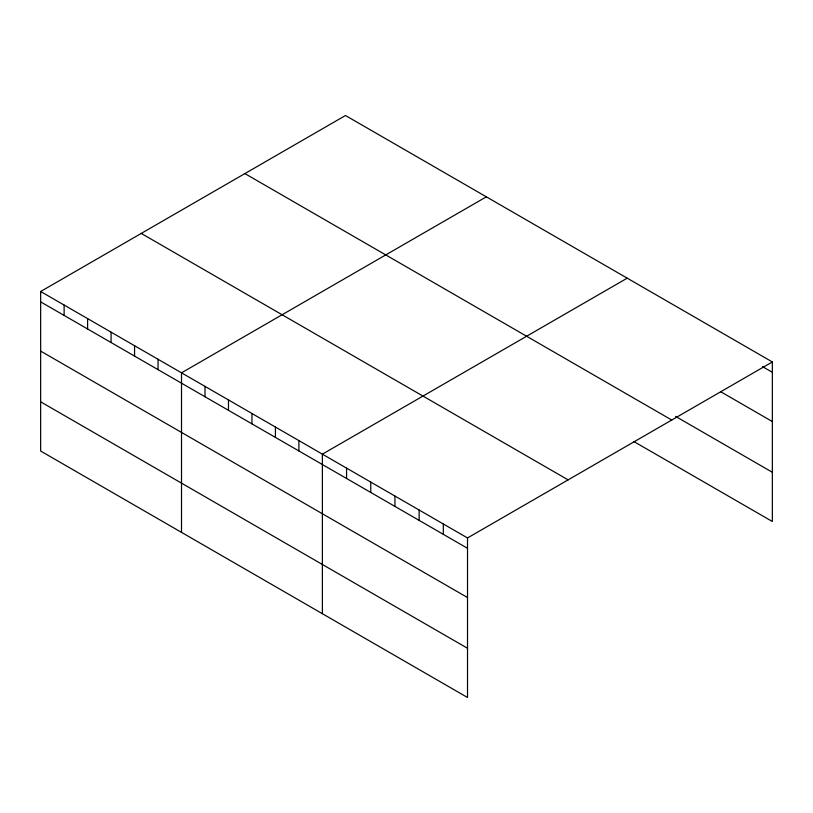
<?xml version="1.0" encoding="UTF-8"?>
<svg xmlns="http://www.w3.org/2000/svg" width="813" height="813" viewBox="0 0 813 813"><rect width="100%" height="100%" fill="white"/><g stroke="black" fill="none" stroke-linecap="round" stroke-linejoin="round"><path stroke-width="1.22" d="M40.65 291.501L467.516 537.952L467.516 697.493L40.65 451.042L40.65 291.501L345.484 115.507L772.35 361.958L772.35 521.499L633.815 441.52M486.347 196.837L181.512 372.832L181.512 532.373M627.219 278.158L322.385 454.152L322.385 613.703M467.516 537.952L772.35 361.958M762.452 366.602L772.35 372.313M720.674 391.714L772.35 421.551M675.593 416.408L772.35 472.272M244.886 173.586L671.751 420.036M141.249 233.422L568.114 479.873M40.65 301.867L467.516 548.308M40.65 351.094L467.516 597.545M40.65 401.815L467.516 648.266M443.329 523.979L443.329 534.344M419.142 510.015L419.142 520.381M394.945 496.052L394.945 506.418M370.758 482.089L370.758 492.444M346.572 468.125L346.572 478.481M298.899 440.605L298.899 450.961M275.424 427.049L275.424 437.404M251.949 413.492L251.949 423.858M228.473 399.935L228.473 410.301M204.998 386.378L204.998 396.744M158.037 359.275L158.037 369.63M134.562 345.718L134.562 356.084M111.086 332.161L111.086 342.527M87.601 318.615L87.601 328.97M64.125 305.058L64.125 315.414"/></g></svg>
